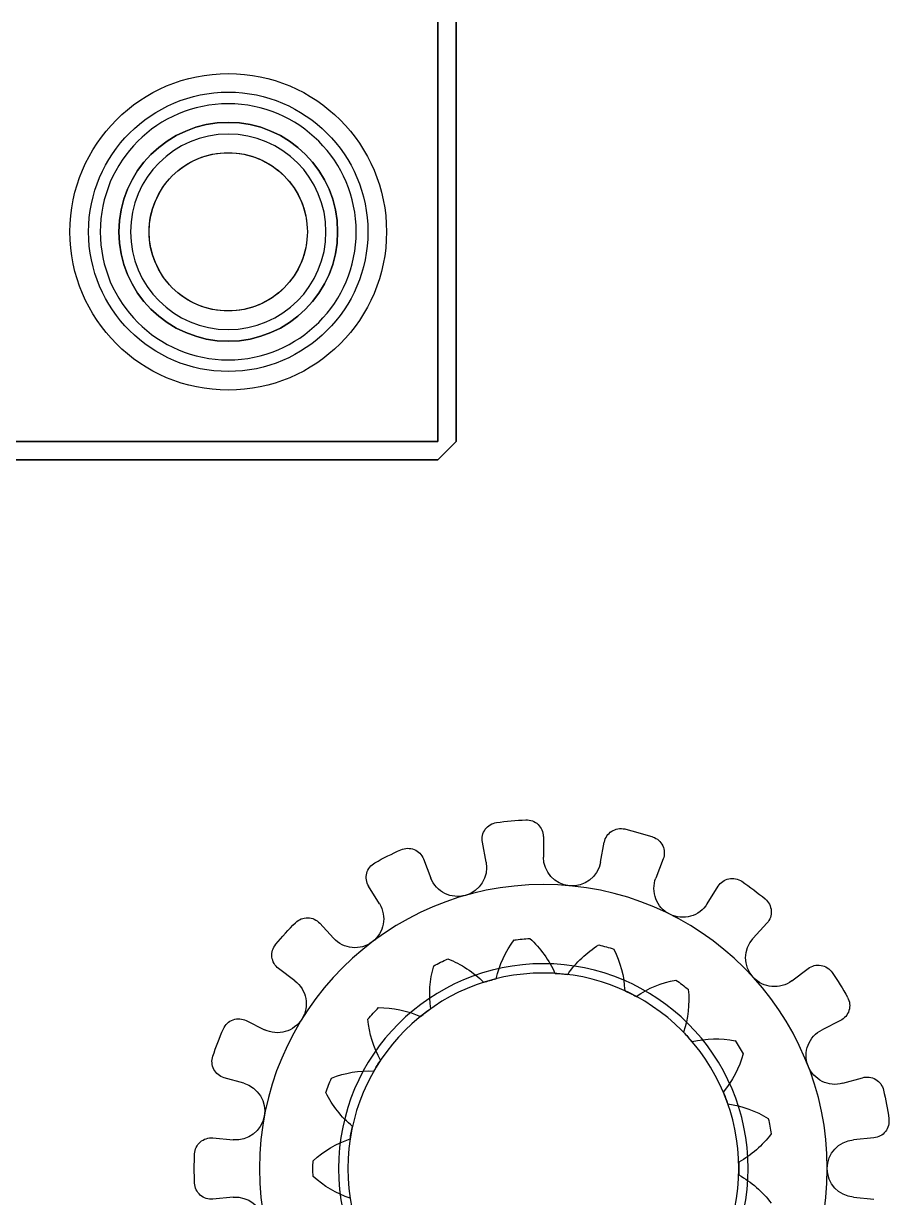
# Model space of a CAD drawing. Header units: centimetres. Extents: x -1.2 to 3.8, y -7.6 to 4.8.
# Drawn here: x 1.915 to 3.776, y -3.274 to -0.753 of the extents above; entities that cross this region are included whole.
import ezdxf

# ---------------------------------------------------------------- set-up
doc = ezdxf.new("R2010")
doc.units = ezdxf.units.CM
doc.header["$MEASUREMENT"] = 0
for name, color, linetype in [('EncoderCart - Binky v145_Brake', 7, 'Continuous'), ('EncoderCart - Binky v145_EncoderCart', 7, 'Continuous'), ('EncoderCart - Binky v145_Side A - Fill old Spring', 7, 'Continuous'), ('EncoderCart - Binky v145_Side A - Remove Chamfers', 7, 'Continuous'), ('EncoderCart - Binky v145_Side B - Fill old Spring', 7, 'Continuous'), ('EncoderCart - Binky v145_Side B - Remove Chamfers', 7, 'Continuous'), ('EncoderCart - Binky v145_Spring Cleanup A', 7, 'Continuous'), ('EncoderCart - Binky v145_Spring Cleanup B', 7, 'Continuous'), ('EncoderCart - Binky v145_Spring Geometry', 7, 'Continuous'), ('SlottedWheel Tool_Sketch1', 7, 'Continuous')]:
    doc.layers.add(name, color=color, linetype=linetype)

# ---------------------------------------------------------------- blocks, each defined once
blk = doc.blocks.new('SlottedWheelTool')
at = {"layer": 'SlottedWheel Tool_Sketch1'}
for p, q in [((2.909, -2.5541, -0.48), (2.9009, -2.511, -0.48)), ((2.909, -2.5541, -0.48), (2.9009, -2.511, -0.48)), ((3.032, -2.4989, -0.48), (3.032, -2.5428, -0.48)), ((3.032, -2.4989, -0.48), (3.032, -2.5428, -0.48)), ((3.1549, -2.5541, -0.48), (3.163, -2.511, -0.48)), ((3.1549, -2.5541, -0.48), (3.163, -2.511, -0.48)), ((2.7744, -2.547, -0.48), (2.7902, -2.5879, -0.48)), ((2.7744, -2.547, -0.48), (2.7902, -2.5879, -0.48)), ((3.2896, -2.547, -0.48), (3.2737, -2.5879, -0.48)), ((3.2896, -2.547, -0.48), (3.2737, -2.5879, -0.48)), ((2.6797, -2.643, -0.48), (2.6566, -2.6057, -0.48)), ((2.6797, -2.643, -0.48), (2.6566, -2.6057, -0.48)), ((3.3842, -2.643, -0.48), (3.4073, -2.6057, -0.48)), ((3.3842, -2.643, -0.48), (3.4073, -2.6057, -0.48)), ((2.5516, -2.685, -0.48), (2.5812, -2.7174, -0.48)), ((2.5516, -2.685, -0.48), (2.5812, -2.7174, -0.48)), ((3.5123, -2.685, -0.48), (3.4828, -2.7174, -0.48)), ((3.5123, -2.685, -0.48), (3.4828, -2.7174, -0.48)), ((2.498, -2.8086, -0.48), (2.463, -2.7822, -0.48)), ((2.498, -2.8086, -0.48), (2.463, -2.7822, -0.48)), ((3.566, -2.8086, -0.48), (3.601, -2.7822, -0.48)), ((3.566, -2.8086, -0.48), (3.601, -2.7822, -0.48)), ((2.3937, -2.8941, -0.48), (2.433, -2.9136, -0.48)), ((2.3937, -2.8941, -0.48), (2.433, -2.9136, -0.48)), ((3.6703, -2.8941, -0.48), (3.631, -2.9136, -0.48)), ((3.6703, -2.8941, -0.48), (3.631, -2.9136, -0.48)), ((2.3884, -3.0288, -0.48), (2.3461, -3.0168, -0.48)), ((2.3884, -3.0288, -0.48), (2.3461, -3.0168, -0.48)), ((3.6756, -3.0288, -0.48), (3.7178, -3.0168, -0.48)), ((3.6756, -3.0288, -0.48), (3.7178, -3.0168, -0.48)), ((2.322, -3.1461, -0.48), (2.3657, -3.1502, -0.48)), ((2.322, -3.1461, -0.48), (2.3657, -3.1502, -0.48)), ((3.742, -3.1461, -0.48), (3.6983, -3.1502, -0.48)), ((3.742, -3.1461, -0.48), (3.6983, -3.1502, -0.48)), ((2.3657, -3.2736, -0.48), (2.322, -3.2777, -0.48)), ((2.3657, -3.2736, -0.48), (2.322, -3.2777, -0.48)), ((3.6983, -3.2736, -0.48), (3.742, -3.2777, -0.48)), ((3.6983, -3.2736, -0.48), (3.742, -3.2777, -0.48))]:
    blk.add_line(p, q, dxfattribs=at)
at = {"layer": 'SlottedWheel Tool_Sketch1', "extrusion": (4.22942e-16, 9.28523e-16, -1)}
for radius in [0.61, 0.44, 0.42]:
    blk.add_circle((-3.032, -3.2119, 0.48), radius, dxfattribs=at)
for centre, radius, start, end in [((-2.9364, -2.5044, 0.48), 0.036, 349.4118, 82.3059), ((-2.9364, -2.5044, 0.48), 0.036, 349.4118, 82.3059), ((-3.032, -3.2119, 0.48), 0.75, 82.3059, 87.1059), ((-3.032, -3.2119, 0.48), 0.75, 82.3059, 87.1059), ((-2.9959, -2.4989, 0.48), 0.036, 87.1059, 180), ((-2.9959, -2.4989, 0.48), 0.036, 87.1059, 180), ((-3.1984, -2.5176, 0.48), 0.036, 10.5882, 103.4823), ((-3.1984, -2.5176, 0.48), 0.036, 10.5882, 103.4823), ((-3.032, -3.2119, 0.48), 0.75, 103.4823, 108.2824), ((-3.032, -3.2119, 0.48), 0.75, 103.4823, 108.2824), ((-3.2559, -2.534, 0.48), 0.036, 108.2824, 201.1765), ((-3.2559, -2.534, 0.48), 0.036, 108.2824, 201.1765), ((-3.032, -3.2119, 0.48), 0.75, 61.1294, 65.9294), ((-3.032, -3.2119, 0.48), 0.75, 61.1294, 65.9294), ((-2.7408, -2.56, 0.48), 0.036, 65.9294, 158.8235), ((-2.7408, -2.56, 0.48), 0.036, 65.9294, 158.8235), ((-3.094, -2.5428, 0.48), 0.062, 190.5882, 0), ((-3.094, -2.5428, 0.48), 0.062, 190.5882, 0), ((-2.6873, -2.5867, 0.48), 0.036, 328.2353, 61.1294), ((-2.6873, -2.5867, 0.48), 0.036, 328.2353, 61.1294), ((-2.8481, -2.5655, 0.48), 0.062, 169.4118, 338.8235), ((-3.3315, -2.6103, 0.48), 0.062, 211.7647, 21.1765), ((-3.3315, -2.6103, 0.48), 0.062, 211.7647, 21.1765), ((-3.438, -2.6246, 0.48), 0.036, 31.7647, 124.6588), ((-3.438, -2.6246, 0.48), 0.036, 31.7647, 124.6588), ((-3.032, -3.2119, 0.48), 0.75, 124.6588, 129.4588), ((-3.032, -3.2119, 0.48), 0.75, 124.6588, 129.4588), ((-2.627, -2.6756, 0.48), 0.062, 148.2353, 317.6471), ((-3.4857, -2.6607, 0.48), 0.036, 129.4588, 222.3529), ((-3.4857, -2.6607, 0.48), 0.036, 129.4588, 222.3529), ((-3.032, -3.2119, 0.48), 0.75, 39.9529, 44.7529), ((-3.032, -3.2119, 0.48), 0.75, 39.9529, 44.7529), ((-2.525, -2.7092, 0.48), 0.036, 44.7529, 137.6471), ((-2.525, -2.7092, 0.48), 0.036, 44.7529, 137.6471), ((-3.1446, -2.8542, 0.48), 0.22, 13.0884, 37.3166), ((-3.1446, -2.8542, 0.48), 0.22, 13.0884, 37.3166), ((-3.032, -3.2119, 0.48), 0.495, 82.7643, 86.6475), ((-3.032, -3.2119, 0.48), 0.495, 82.7643, 86.6475), ((-2.8555, -2.881, 0.48), 0.22, 132.0951, 156.3234), ((-2.8555, -2.881, 0.48), 0.22, 132.0951, 156.3234), ((-3.5286, -2.7592, 0.48), 0.062, 232.9412, 42.3529), ((-3.5286, -2.7592, 0.48), 0.062, 232.9412, 42.3529), ((-2.4847, -2.7534, 0.48), 0.036, 307.0588, 39.9529), ((-2.4847, -2.7534, 0.48), 0.036, 307.0588, 39.9529), ((-3.2662, -2.919, 0.48), 0.22, 34.2649, 58.4931), ((-3.2662, -2.919, 0.48), 0.22, 34.2649, 58.4931), ((-3.032, -3.2119, 0.48), 0.495, 103.9407, 107.824), ((-3.032, -3.2119, 0.48), 0.495, 103.9407, 107.824), ((-2.987, -2.8396, 0.48), 0.22, 153.2716, 177.4998), ((-2.987, -2.8396, 0.48), 0.22, 153.2716, 177.4998), ((-3.032, -3.2119, 0.48), 0.495, 61.5878, 65.471), ((-3.032, -3.2119, 0.48), 0.495, 61.5878, 65.471), ((-2.7479, -2.9671, 0.48), 0.22, 110.9187, 135.1469), ((-2.7479, -2.9671, 0.48), 0.22, 110.9187, 135.1469), ((-3.0078, -2.8377, 0.48), 0.22, 351.9119, 16.1402), ((-3.0078, -2.8377, 0.48), 0.22, 351.9119, 16.1402), ((-3.032, -3.2119, 0.48), 0.42, 93.42, 97.1683), ((-3.032, -3.2119, 0.48), 0.42, 93.42, 97.1683), ((-3.6227, -2.811, 0.48), 0.036, 52.9412, 145.8353), ((-3.6227, -2.811, 0.48), 0.036, 52.9412, 145.8353), ((-3.032, -3.2119, 0.48), 0.75, 145.8353, 150.6353), ((-3.032, -3.2119, 0.48), 0.75, 145.8353, 150.6353), ((-2.4606, -2.8581, 0.48), 0.062, 127.0588, 296.4706), ((-2.4606, -2.8581, 0.48), 0.062, 127.0588, 296.4706), ((-3.032, -3.2119, 0.48), 0.42, 72.2435, 75.9918), ((-3.032, -3.2119, 0.48), 0.42, 72.2435, 75.9918), ((-3.3562, -3.0234, 0.48), 0.22, 55.4413, 79.6696), ((-3.3562, -3.0234, 0.48), 0.22, 55.4413, 79.6696), ((-3.032, -3.2119, 0.48), 0.495, 125.1172, 129.0004), ((-3.032, -3.2119, 0.48), 0.495, 125.1172, 129.0004), ((-3.032, -3.2119, 0.48), 0.42, 114.5965, 118.3447), ((-3.032, -3.2119, 0.48), 0.42, 114.5965, 118.3447), ((-3.1245, -2.8485, 0.48), 0.22, 174.4481, 198.6763), ((-3.1245, -2.8485, 0.48), 0.22, 174.4481, 198.6763), ((-3.6542, -2.8618, 0.48), 0.036, 150.6353, 243.5294), ((-3.6542, -2.8618, 0.48), 0.036, 150.6353, 243.5294), ((-3.032, -3.2119, 0.48), 0.495, 40.4113, 44.2946), ((-3.032, -3.2119, 0.48), 0.495, 40.4113, 44.2946), ((-2.6787, -3.0862, 0.48), 0.22, 89.7422, 113.9704), ((-2.6787, -3.0862, 0.48), 0.22, 89.7422, 113.9704), ((-3.032, -3.2119, 0.48), 0.42, 51.067, 54.8153), ((-3.032, -3.2119, 0.48), 0.42, 51.067, 54.8153), ((-2.3776, -2.9263, 0.48), 0.036, 23.5765, 116.4706), ((-2.3776, -2.9263, 0.48), 0.036, 23.5765, 116.4706), ((-2.8742, -2.8717, 0.48), 0.22, 330.7355, 354.9637), ((-2.8742, -2.8717, 0.48), 0.22, 330.7355, 354.9637), ((-3.032, -3.2119, 0.48), 0.75, 18.7765, 23.5765), ((-3.032, -3.2119, 0.48), 0.75, 18.7765, 23.5765), ((-3.032, -3.2119, 0.48), 0.42, 135.7729, 139.5212), ((-3.032, -3.2119, 0.48), 0.42, 135.7729, 139.5212), ((-3.6586, -2.9691, 0.48), 0.062, 254.1176, 63.5294), ((-3.6586, -2.9691, 0.48), 0.062, 254.1176, 63.5294), ((-3.4024, -3.1533, 0.48), 0.22, 76.6178, 100.8461), ((-3.4024, -3.1533, 0.48), 0.22, 76.6178, 100.8461), ((-3.032, -3.2119, 0.48), 0.495, 146.2937, 150.1769), ((-3.032, -3.2119, 0.48), 0.495, 146.2937, 150.1769), ((-2.356, -2.9821, 0.48), 0.036, 285.8824, 18.7765), ((-2.356, -2.9821, 0.48), 0.036, 285.8824, 18.7765), ((-3.2495, -2.9065, 0.48), 0.22, 195.6245, 219.8528), ((-3.2495, -2.9065, 0.48), 0.22, 195.6245, 219.8528), ((-3.032, -3.2119, 0.48), 0.42, 29.8906, 33.6388), ((-3.032, -3.2119, 0.48), 0.42, 29.8906, 33.6388), ((-3.032, -3.2119, 0.48), 0.495, 19.2348, 23.1181), ((-3.032, -3.2119, 0.48), 0.495, 19.2348, 23.1181), ((-2.6571, -3.2223, 0.48), 0.22, 68.5657, 92.7939), ((-2.6571, -3.2223, 0.48), 0.22, 68.5657, 92.7939), ((-3.7277, -3.0514, 0.48), 0.036, 74.1176, 167.0118), ((-3.7277, -3.0514, 0.48), 0.036, 74.1176, 167.0118), ((-2.3714, -3.0884, 0.48), 0.062, 105.8824, 275.2941), ((-2.3714, -3.0884, 0.48), 0.062, 105.8824, 275.2941), ((-2.762, -2.9516, 0.48), 0.22, 309.559, 333.7872), ((-2.762, -2.9516, 0.48), 0.22, 309.559, 333.7872), ((-3.032, -3.2119, 0.48), 0.42, 156.9494, 160.6977), ((-3.032, -3.2119, 0.48), 0.42, 156.9494, 160.6977), ((-3.032, -3.2119, 0.48), 0.75, 167.0118, 171.8118), ((-3.032, -3.2119, 0.48), 0.75, 167.0118, 171.8118), ((-3.3985, -3.291, 0.48), 0.22, 97.7943, 122.0225), ((-3.3985, -3.291, 0.48), 0.22, 97.7943, 122.0225), ((-3.032, -3.2119, 0.48), 0.42, 8.7141, 12.4624), ((-3.032, -3.2119, 0.48), 0.42, 8.7141, 12.4624), ((-3.032, -3.2119, 0.48), 0.495, 167.4701, 171.3534), ((-3.032, -3.2119, 0.48), 0.495, 167.4701, 171.3534), ((-3.7386, -3.1102, 0.48), 0.036, 171.8118, 264.7059), ((-3.7386, -3.1102, 0.48), 0.036, 171.8118, 264.7059), ((-2.3186, -3.182, 0.48), 0.036, 2.4, 95.2941), ((-2.3186, -3.182, 0.48), 0.036, 2.4, 95.2941), ((-2.6862, -3.357, 0.48), 0.22, 47.3892, 71.6175), ((-2.6862, -3.357, 0.48), 0.22, 47.3892, 71.6175), ((-3.3452, -3.0057, 0.48), 0.22, 216.801, 241.0292), ((-3.3452, -3.0057, 0.48), 0.22, 216.801, 241.0292), ((-3.704, -3.2119, 0.48), 0.062, 275.2941, 84.7059), ((-3.704, -3.2119, 0.48), 0.062, 275.2941, 84.7059), ((-3.032, -3.2119, 0.48), 0.75, 357.6, 2.4), ((-3.032, -3.2119, 0.48), 0.75, 357.6, 2.4), ((-3.032, -3.2119, 0.48), 0.495, 358.0584, 1.9416), ((-3.032, -3.2119, 0.48), 0.495, 358.0584, 1.9416), ((-3.032, -3.2119, 0.48), 0.42, 178.1259, 181.8741), ((-3.032, -3.2119, 0.48), 0.42, 178.1259, 181.8741), ((-3.3452, -3.4181, 0.48), 0.22, 118.9708, 143.199), ((-3.3452, -3.4181, 0.48), 0.22, 118.9708, 143.199), ((-2.3186, -3.2418, 0.48), 0.036, 264.7059, 357.6), ((-2.3186, -3.2418, 0.48), 0.036, 264.7059, 357.6), ((-2.6862, -3.0668, 0.48), 0.22, 288.3825, 312.6108), ((-2.6862, -3.0668, 0.48), 0.22, 288.3825, 312.6108), ((-2.3714, -3.3354, 0.48), 0.062, 84.7059, 254.1176), ((-2.3714, -3.3354, 0.48), 0.062, 84.7059, 254.1176)]:
    blk.add_arc(centre, radius, start, end, dxfattribs=at)
at = {"layer": 'SlottedWheel Tool_Sketch1', "extrusion": (-1.33711e-15, 5.99511e-16, -1)}
blk.add_arc((-2.8481, -2.5655, 0.48), 0.062, 169.4118, 338.8235, dxfattribs=at)
at = {"layer": 'SlottedWheel Tool_Sketch1', "extrusion": (1.94529e-15, 1.87112e-15, -1)}
blk.add_arc((-2.627, -2.6756, 0.48), 0.062, 148.2353, 317.6471, dxfattribs=at)

msp = doc.modelspace()

# ---------------------------------------------------------------- linework, layer by layer
at = {"layer": 'EncoderCart - Binky v145_Brake'}
for p, q in [((2.845, -0.75, 0.837), (2.845, -1.65, 0.837)), ((2.805, -1.69, 0.837), (2.845, -1.65, 0.837)), ((2.805, -1.69, 0.837), (1.865, -1.69, 0.837))]:
    msp.add_line(p, q, dxfattribs=at)
at = {"layer": 'EncoderCart - Binky v145_Brake', "extrusion": (-1.28258e-15, 9.28523e-16, -1)}
for start, end in [(45, 90), (90, 135), (0, 45), (135, 180), (315, 0), (180, 225), (270, 315), (225, 270)]:
    msp.add_arc((-2.355, -1.2, -0.837), 0.17, start, end, dxfattribs=at)
at = {"layer": 'EncoderCart - Binky v145_EncoderCart'}
for p, q in [((2.845, -1.65, -0.5005), (2.845, -0.75, -0.5005)), ((2.845, -1.65, -0.5005), (2.805, -1.69, -0.5005)), ((1.865, -1.69, -0.5005), (2.805, -1.69, -0.5005))]:
    msp.add_line(p, q, dxfattribs=at)
at = {"layer": 'EncoderCart - Binky v145_EncoderCart', "extrusion": (0, -1.22465e-16, -1)}
msp.add_circle((-2.355, -1.2, 0.5005), 0.235, dxfattribs=at)
at = {"layer": 'EncoderCart - Binky v145_Side A - Fill old Spring'}
for p, q in [((2.845, -0.75, -0.5), (2.845, -1.65, -0.5)), ((2.845, -1.65, -0.5), (2.805, -1.69, -0.5)), ((2.805, -1.69, -0.5), (1.865, -1.69, -0.5))]:
    msp.add_line(p, q, dxfattribs=at)
at = {"layer": 'EncoderCart - Binky v145_Side A - Fill old Spring', "extrusion": (0, 0, -1)}
msp.add_circle((-2.355, -1.2, 0.5), 0.235, dxfattribs=at)
at = {"layer": 'EncoderCart - Binky v145_Side A - Remove Chamfers'}
for p, q in [((2.805, -0.75, -0.5), (2.805, -1.65, -0.5)), ((2.845, -1.65, -0.5), (2.845, -0.75, -0.5)), ((2.805, -1.65, -0.5), (1.825, -1.65, -0.5)), ((2.845, -1.65, -0.5), (2.805, -1.69, -0.5)), ((1.865, -1.69, -0.5), (2.805, -1.69, -0.5))]:
    msp.add_line(p, q, dxfattribs=at)
at = {"layer": 'EncoderCart - Binky v145_Side A - Remove Chamfers', "extrusion": (0, 0, -1)}
for radius in [0.275, 0.235, 0.21]:
    msp.add_circle((-2.355, -1.2, 0.5), radius, dxfattribs=at)
at = {"layer": 'EncoderCart - Binky v145_Side B - Fill old Spring'}
for p, q in [((2.845, -1.65, 1.9), (2.845, -0.75, 1.9)), ((2.805, -1.69, 1.9), (2.845, -1.65, 1.9)), ((1.865, -1.69, 1.9), (2.805, -1.69, 1.9))]:
    msp.add_line(p, q, dxfattribs=at)
msp.add_circle((2.355, -1.2, 1.9), 0.3, dxfattribs=at)
at = {"layer": 'EncoderCart - Binky v145_Side B - Remove Chamfers'}
for p, q in [((2.805, -1.65, 1.9), (2.805, -0.75, 1.9)), ((2.845, -0.75, 1.9), (2.845, -1.65, 1.9)), ((1.825, -1.65, 1.9), (2.805, -1.65, 1.9)), ((2.805, -1.69, 1.9), (2.845, -1.65, 1.9)), ((2.805, -1.69, 1.9), (1.865, -1.69, 1.9))]:
    msp.add_line(p, q, dxfattribs=at)
for radius in [0.34, 0.3, 0.17]:
    msp.add_circle((2.355, -1.2, 1.9), radius, dxfattribs=at)
at = {"layer": 'EncoderCart - Binky v145_Spring Cleanup A'}
for p, q in [((2.845, -0.75), (2.845, -1.65)), ((2.805, -1.69), (2.845, -1.65)), ((2.805, -1.69), (1.865, -1.69))]:
    msp.add_line(p, q, dxfattribs=at)
at = {"layer": 'EncoderCart - Binky v145_Spring Cleanup A', "extrusion": (0, -1.24657e-16, -1)}
for start, end in [(45, 90), (90, 135), (135, 180), (180, 225), (270, 315)]:
    msp.add_arc((-2.355, -1.2), 0.17, start, end, dxfattribs=at)
at = {"layer": 'EncoderCart - Binky v145_Spring Cleanup A', "extrusion": (3.67342e-40, -1.24657e-16, -1)}
msp.add_arc((-2.355, -1.2), 0.17, 0, 45, dxfattribs=at)
at = {"layer": 'EncoderCart - Binky v145_Spring Cleanup A', "extrusion": (-1.2326e-32, -1.24657e-16, -1)}
msp.add_arc((-2.355, -1.2), 0.17, 315, 0, dxfattribs=at)
at = {"layer": 'EncoderCart - Binky v145_Spring Cleanup A', "extrusion": (1.2326e-32, -1.24657e-16, -1)}
msp.add_arc((-2.355, -1.2), 0.17, 225, 270, dxfattribs=at)
at = {"layer": 'EncoderCart - Binky v145_Spring Cleanup B'}
for p, q in [((2.845, -1.65), (2.845, -0.75)), ((2.845, -1.65), (2.805, -1.69)), ((1.865, -1.69), (2.805, -1.69))]:
    msp.add_line(p, q, dxfattribs=at)
msp.add_circle((2.355, -1.2), 0.235, dxfattribs=at)
at = {"layer": 'EncoderCart - Binky v145_Spring Geometry'}
for p, q in [((2.845, -0.75, -0.5), (2.845, -1.65, -0.5)), ((2.845, -1.65, -0.5), (2.805, -1.69, -0.5)), ((2.805, -1.69, -0.5), (1.865, -1.69, -0.5))]:
    msp.add_line(p, q, dxfattribs=at)
at = {"layer": 'EncoderCart - Binky v145_Spring Geometry', "extrusion": (0, 0, -1)}
msp.add_circle((-2.355, -1.2, 0.5), 0.235, dxfattribs=at)

# ---------------------------------------------------------------- block references
msp.add_blockref('SlottedWheelTool', (0, 0))

doc.saveas('drawing.dxf')
